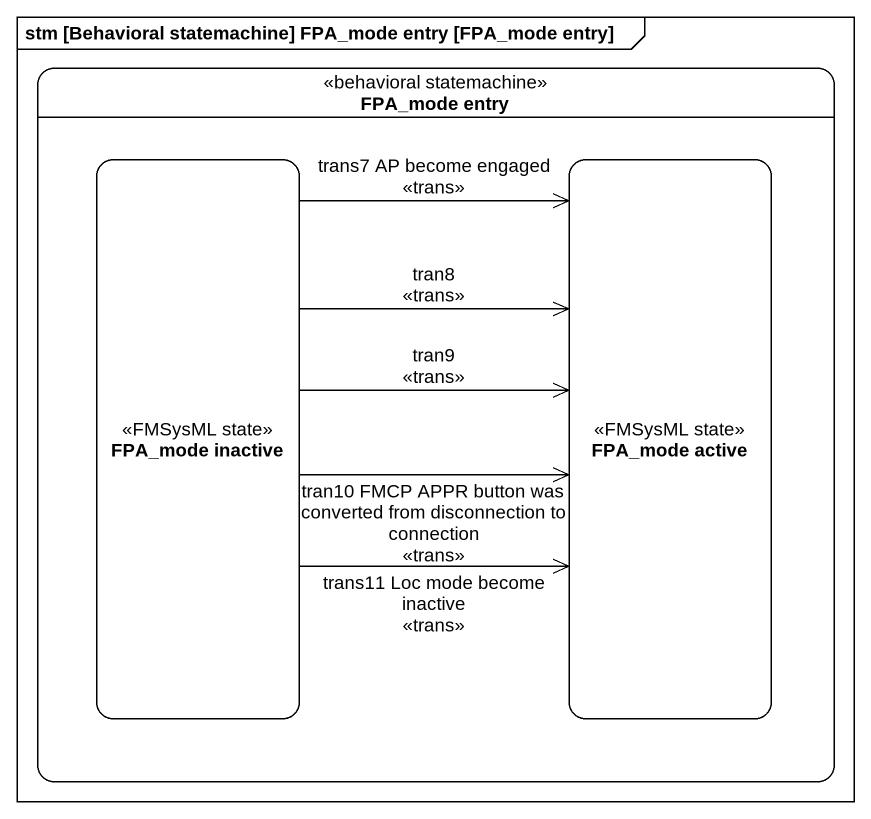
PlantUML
@startuml
mainframe stm [Behavioral statemachine] FPA_mode entry [FPA_mode entry]
hide empty description
state "FPA_mode entry" as FPA_mode_entry <<behavioral statemachine>> {
  state "FPA_mode inactive" as FPA_mode_inactive <<FMSysML state>>
  state "FPA_mode active" as FPA_mode_active <<FMSysML state>>
}
FPA_mode_inactive -right-> FPA_mode_active : tran10 FMCP APPR button was converted from disconnection to connection\n<<trans>>
FPA_mode_inactive -right-> FPA_mode_active : trans7 AP become engaged\n<<trans>>
FPA_mode_inactive -right-> FPA_mode_active : tran8\n<<trans>>
FPA_mode_inactive -right-> FPA_mode_active : tran9\n<<trans>>
FPA_mode_inactive -right-> FPA_mode_active : trans11 Loc mode become inactive\n<<trans>>
@enduml
